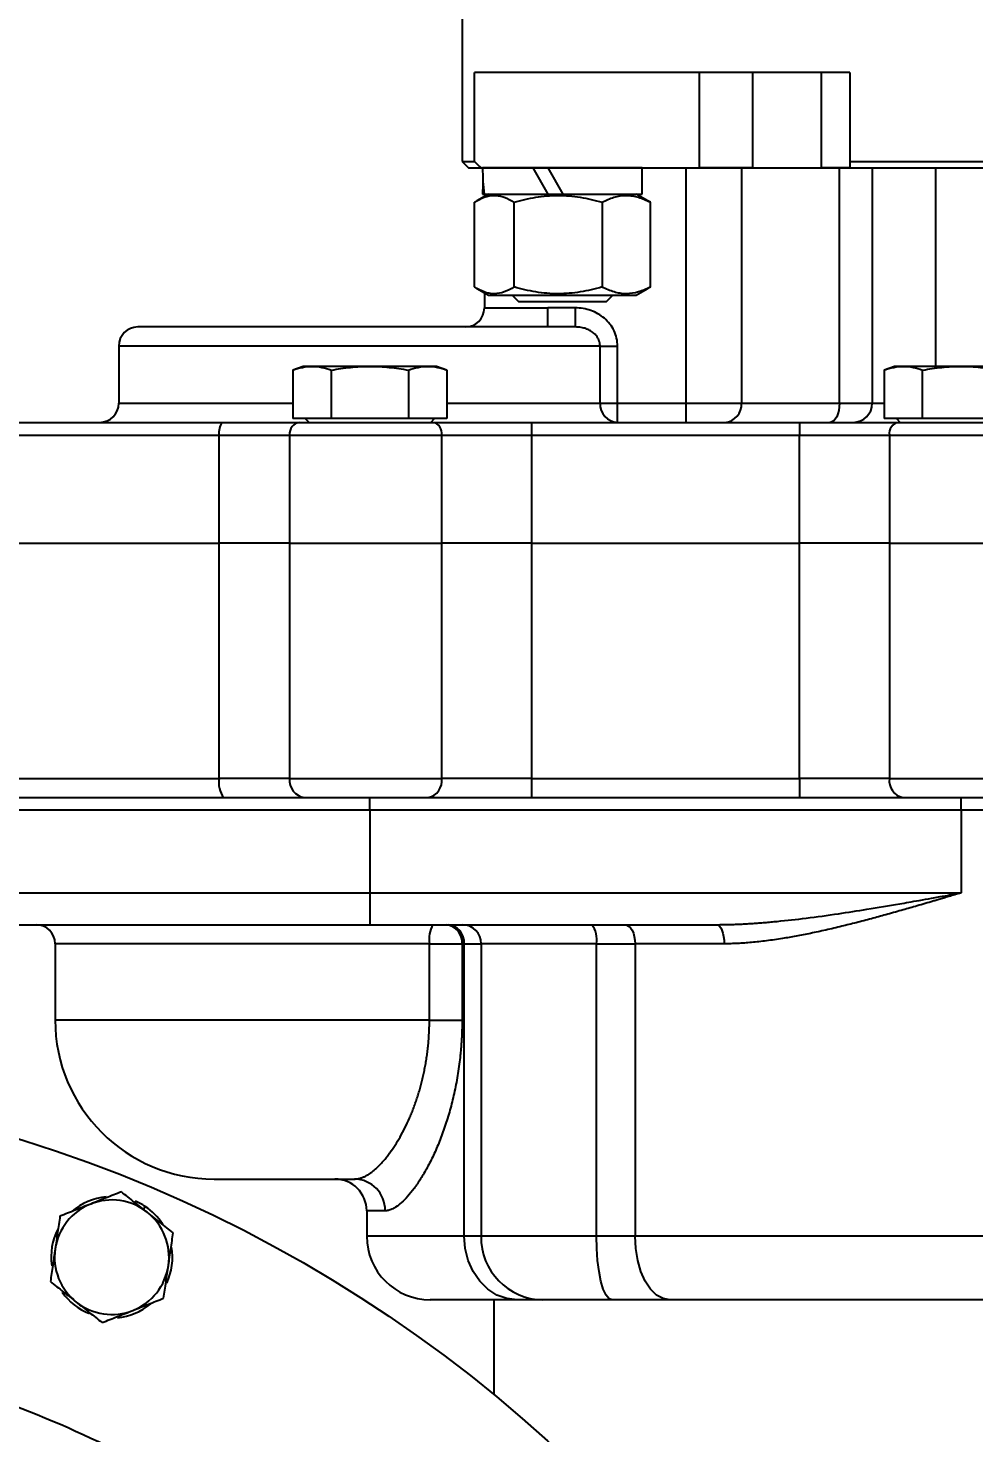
# Model space of a CAD drawing. Header units: millimetres. Extents: x 1953 to 4389, y 564 to 2287.
# Drawn here: x 3381.6 to 3530.4, y 1634.9 to 1855.8 of the extents above; entities that cross this region are included whole.
import ezdxf

# ---------------------------------------------------------------- set-up
doc = ezdxf.new("R2010")
doc.units = ezdxf.units.MM
doc.layers.add('AM_5', color=3, linetype='Continuous', lineweight=25)
doc.styles.add('SLDTEXTSTYLE1', font='txt.shx', dxfattribs={"width": 0.7, "bigfont": 'gbcbig.shx'})
doc.dimstyles.new('SLDDIMSTYLE12$3', dxfattribs={"dimtxt": 12, "dimasz": 10, "dimexe": 0, "dimexo": 0.0625, "dimgap": 0.875, "dimtad": 1, "dimdec": 1, "dimlfac": 1.8, "dimrnd": 1e-09, "dimzin": 12, "dimdsep": 46, "dimtxsty": 'SLDTEXTSTYLE1', "dimcen": 0.09, "dimdle": 8.16, "dimclrd": 3, "dimclre": 3, "dimadec": 0, "dimazin": 3, "dimtfac": 1, "dimtdec": 1, "dimtofl": 0, "dimtmove": 0, "dimatfit": 3, "dimfxl": 0, "dimfrac": 2, "dimtolj": 1, "dimlwd": 5, "dimlwe": 5, "dimarcsym": 0})

# ---------------------------------------------------------------- blocks, each defined once
blk = doc.blocks.new('*D56')
at = {"layer": 'AM_5', "color": 3, "linetype": 'Continuous', "lineweight": 5, "transparency": 16777216}
blk.add_line((3161.96, 1724.06), (3196.2, 1667.54), dxfattribs=at)
at = {"layer": 'AM_5', "color": 3, "lineweight": 5, "transparency": 16777216}
for p, q in [((3315.31, 1470.84), (3315.49, 1470.84)), ((3315.4, 1470.75), (3315.4, 1470.93))]:
    blk.add_line(p, q, dxfattribs=at)
at = {"layer": 'AM_5', "color": 3, "transparency": 16777216}
blk.add_solid([(3197.63, 1668.41), (3194.78, 1666.68), (3201.39, 1658.99)], dxfattribs=at)
at = {"layer": 'Defpoints', "color": 0, "transparency": 16777216}
for p in [(3201.39, 1658.99), (3429.42, 1282.69)]:
    blk.add_point(p, dxfattribs=at)
at = {"layer": 'AM_5', "color": 0, "transparency": 16777216, "insert": (3175.91, 1714.3), "char_height": 12, "attachment_point": 5, "rotation": 301.215, "style": 'SLDTEXTSTYLE1'}
blk.add_mtext('\\A1;∅440', dxfattribs=at)
blk = doc.blocks.new('*D57')
at = {"layer": 'AM_5', "color": 3, "linetype": 'Continuous', "lineweight": 5, "transparency": 16777216}
blk.add_line((3073.07, 1642.03), (3185.54, 1562.58), dxfattribs=at)
at = {"layer": 'AM_5', "color": 3, "lineweight": 5, "transparency": 16777216}
for p, q in [((3315.31, 1470.84), (3315.49, 1470.84)), ((3315.4, 1470.75), (3315.4, 1470.93))]:
    blk.add_line(p, q, dxfattribs=at)
at = {"layer": 'AM_5', "color": 3, "transparency": 16777216}
blk.add_solid([(3186.5, 1563.94), (3184.58, 1561.22), (3193.7, 1556.81)], dxfattribs=at)
at = {"layer": 'Defpoints', "color": 0, "transparency": 16777216}
for p in [(3193.7, 1556.81), (3437.1, 1384.87)]:
    blk.add_point(p, dxfattribs=at)
at = {"layer": 'AM_5', "color": 0, "transparency": 16777216, "insert": (3090.33, 1638.26), "char_height": 12, "attachment_point": 5, "rotation": 324.761, "style": 'SLDTEXTSTYLE1'}
blk.add_mtext('\\A1;∅298', dxfattribs=at)

msp = doc.modelspace()

# ---------------------------------------------------------------- linework, layer by layer
at = {"color": 7, "linetype": 'Continuous', "lineweight": 25}
for p, q in [((3449.901, 1862.842), (3449.901, 1834.842)), ((3451.876, 1834.842), (3451.876, 1848.842)), ((3510.901, 1848.842), (3451.876, 1848.842)), ((3487.243, 1833.842), (3487.243, 1848.842)), ((3495.557, 1848.842), (3495.557, 1833.842)), ((3506.456, 1833.842), (3506.456, 1848.842)), ((3510.901, 1848.842), (3510.901, 1834.842)), ((3449.901, 1834.842), (3450.901, 1833.842)), ((3449.901, 1834.842), (3451.876, 1834.842)), ((3450.901, 1833.842), (3452.903, 1833.842)), ((3452.903, 1833.842), (3487.243, 1833.842)), ((3478.232, 1833.842), (3453.132, 1833.842)), ((3461.003, 1833.842), (3463.37, 1829.742)), ((3465.795, 1829.742), (3463.427, 1833.842)), ((3478.232, 1829.742), (3478.232, 1833.842)), ((3485.108, 1833.842), (3485.108, 1796.842)), ((3495.557, 1833.842), (3487.243, 1833.842)), ((3493.854, 1833.842), (3493.854, 1796.842)), ((3495.557, 1833.842), (3506.456, 1833.842)), ((3510.901, 1833.842), (3506.456, 1833.842)), ((3509.249, 1796.842), (3509.249, 1833.842)), ((3510.901, 1834.842), (3545.901, 1834.842)), ((3510.901, 1833.842), (3545.901, 1833.842)), ((3514.401, 1833.842), (3514.401, 1796.842)), ((3524.401, 1802.642), (3524.401, 1833.842)), ((3454.057, 1829.742), (3452.225, 1828.684)), ((3453.132, 1829.742), (3453.357, 1829.742)), ((3453.357, 1829.742), (3478.232, 1829.742)), ((3479.139, 1828.684), (3477.307, 1829.742)), ((3451.848, 1815.13), (3451.848, 1828.453)), ((3458.083, 1815.13), (3458.083, 1828.453)), ((3471.917, 1828.453), (3471.917, 1815.13)), ((3479.516, 1828.453), (3479.12, 1828.651)), ((3479.516, 1815.13), (3479.516, 1828.453)), ((3452.228, 1814.897), (3454.057, 1813.842)), ((3453.401, 1814.22), (3453.401, 1811.842)), ((3454.057, 1813.842), (3465.682, 1813.842)), ((3457.764, 1813.842), (3458.764, 1812.842)), ((3465.682, 1813.842), (3477.307, 1813.842)), ((3472.599, 1812.842), (3473.599, 1813.842)), ((3477.307, 1813.842), (3479.135, 1814.897)), ((3479.119, 1814.925), (3479.516, 1815.13)), ((3453.401, 1811.842), (3463.401, 1811.842)), ((3458.764, 1812.842), (3465.682, 1812.842)), ((3463.401, 1808.842), (3463.401, 1811.842)), ((3467.7, 1811.842), (3463.401, 1811.842)), ((3465.682, 1812.842), (3472.599, 1812.842)), ((3467.7, 1811.842), (3467.7, 1808.842)), ((3395.901, 1805.842), (3395.901, 1796.842)), ((3471.603, 1805.842), (3395.901, 1805.842)), ((3471.603, 1796.842), (3471.603, 1805.842)), ((3471.603, 1805.842), (3474.353, 1805.842)), ((3474.353, 1796.842), (3474.353, 1805.842)), ((3424.901, 1802.642), (3423.276, 1802.051)), ((3423.276, 1802.051), (3423.276, 1794.442)), ((3426.308, 1802.642), (3424.901, 1802.642)), ((3435.401, 1802.642), (3426.308, 1802.642)), ((3429.339, 1794.442), (3429.339, 1802.051)), ((3444.494, 1802.642), (3435.401, 1802.642)), ((3441.463, 1802.051), (3441.463, 1794.442)), ((3445.901, 1802.642), (3444.494, 1802.642)), ((3447.525, 1802.051), (3445.901, 1802.642)), ((3447.525, 1802.051), (3447.525, 1794.442)), ((3517.901, 1802.642), (3516.276, 1802.051)), ((3516.276, 1802.051), (3516.276, 1794.442)), ((3519.308, 1802.642), (3517.901, 1802.642)), ((3528.401, 1802.642), (3519.308, 1802.642)), ((3522.339, 1794.442), (3522.339, 1802.051)), ((3537.494, 1802.642), (3528.401, 1802.642)), ((3395.901, 1796.842), (3423.276, 1796.842)), ((3447.525, 1796.842), (3471.603, 1796.842)), ((3471.603, 1796.842), (3474.353, 1796.842)), ((3474.353, 1793.842), (3474.353, 1796.842)), ((3474.353, 1796.842), (3485.108, 1796.842)), ((3485.108, 1796.842), (3485.108, 1793.842)), ((3485.108, 1796.842), (3493.854, 1796.842)), ((3493.854, 1796.842), (3509.249, 1796.842)), ((3509.249, 1796.842), (3514.401, 1796.842)), ((3514.401, 1796.842), (3516.276, 1796.842)), ((3429.339, 1794.442), (3423.276, 1794.442)), ((3425.226, 1794.442), (3425.826, 1793.842)), ((3441.463, 1794.442), (3429.339, 1794.442)), ((3447.525, 1794.442), (3441.463, 1794.442)), ((3444.976, 1793.842), (3445.576, 1794.442)), ((3522.339, 1794.442), (3516.276, 1794.442)), ((3518.226, 1794.442), (3518.826, 1793.842)), ((3534.463, 1794.442), (3522.339, 1794.442)), ((3337.735, 1791.842), (3411.7, 1791.842)), ((3411.7, 1791.842), (3422.771, 1791.842)), ((3411.7, 1774.842), (3411.7, 1791.842)), ((3422.771, 1791.842), (3446.695, 1791.842)), ((3422.771, 1791.842), (3422.771, 1774.842)), ((3446.695, 1774.842), (3446.695, 1791.842)), ((3446.695, 1791.842), (3460.812, 1791.842)), ((3460.812, 1793.842), (3460.812, 1791.842)), ((3460.812, 1793.842), (3502.989, 1793.842)), ((3460.812, 1791.842), (3460.812, 1774.842)), ((3460.812, 1791.842), (3502.989, 1791.842)), ((3502.989, 1793.842), (3502.989, 1791.842)), ((3502.989, 1791.842), (3517.107, 1791.842)), ((3502.989, 1774.842), (3502.989, 1791.842)), ((3517.107, 1791.842), (3541.031, 1791.842)), ((3517.107, 1791.842), (3517.107, 1774.842)), ((3337.735, 1774.842), (3411.7, 1774.842)), ((3422.771, 1774.842), (3411.7, 1774.842)), ((3411.7, 1737.842), (3411.7, 1774.842)), ((3422.771, 1774.842), (3446.695, 1774.842)), ((3422.771, 1774.842), (3422.771, 1737.842)), ((3460.812, 1774.842), (3446.695, 1774.842)), ((3446.695, 1737.842), (3446.695, 1774.842)), ((3460.812, 1774.842), (3502.989, 1774.842)), ((3460.812, 1774.842), (3460.812, 1737.842)), ((3517.107, 1774.842), (3502.989, 1774.842)), ((3502.989, 1737.842), (3502.989, 1774.842)), ((3517.107, 1774.842), (3541.031, 1774.842)), ((3517.107, 1774.842), (3517.107, 1737.842)), ((3337.735, 1737.842), (3411.7, 1737.842)), ((3422.771, 1737.842), (3411.7, 1737.842)), ((3422.771, 1737.842), (3446.695, 1737.842)), ((3460.812, 1737.842), (3446.695, 1737.842)), ((3460.812, 1737.842), (3460.812, 1734.842)), ((3460.812, 1737.842), (3502.989, 1737.842)), ((3502.989, 1737.842), (3502.989, 1734.842)), ((3517.107, 1737.842), (3502.989, 1737.842)), ((3517.107, 1737.842), (3541.031, 1737.842)), ((3435.401, 1732.842), (3435.401, 1734.842)), ((3460.812, 1734.842), (3502.989, 1734.842)), ((3528.401, 1732.842), (3528.401, 1734.842)), ((3435.401, 1732.842), (3341.901, 1732.842)), ((3528.401, 1732.842), (3435.401, 1732.842)), ((3435.401, 1732.842), (3435.401, 1719.842)), ((3579.686, 1732.842), (3528.401, 1732.842)), ((3528.401, 1732.842), (3528.401, 1719.842)), ((3341.901, 1719.842), (3435.401, 1719.842)), ((3435.401, 1719.842), (3528.401, 1719.842)), ((3435.401, 1719.842), (3435.401, 1714.842)), ((3435.401, 1714.842), (3489.93, 1714.842)), ((3385.901, 1711.842), (3385.901, 1699.842)), ((3444.762, 1711.842), (3385.901, 1711.842)), ((3444.762, 1711.842), (3449.905, 1711.842)), ((3444.762, 1699.842), (3444.762, 1711.842)), ((3450.221, 1711.842), (3449.905, 1711.842)), ((3449.905, 1711.842), (3449.905, 1699.842)), ((3450.221, 1711.842), (3452.893, 1711.842)), ((3450.221, 1665.842), (3450.221, 1711.842)), ((3471.03, 1711.842), (3452.893, 1711.842)), ((3452.893, 1711.842), (3452.893, 1665.842)), ((3471.03, 1711.842), (3477.115, 1711.842)), ((3471.03, 1665.842), (3471.03, 1711.842)), ((3477.115, 1711.842), (3477.115, 1665.842)), ((3491.126, 1711.842), (3477.115, 1711.842)), ((3444.762, 1699.842), (3385.901, 1699.842)), ((3444.762, 1699.842), (3449.905, 1699.842)), ((3399.844, 1670.038), (3400.048, 1670.531)), ((3434.901, 1669.842), (3434.901, 1665.842)), ((3437.81, 1669.842), (3434.901, 1669.842)), ((3450.221, 1665.842), (3434.901, 1665.842)), ((3452.893, 1665.842), (3450.221, 1665.842)), ((3471.03, 1665.842), (3452.893, 1665.842)), ((3477.115, 1665.842), (3471.03, 1665.842)), ((3579.686, 1665.842), (3477.115, 1665.842)), ((3454.901, 1655.842), (3454.901, 1640.959))]:
    msp.add_line(p, q, dxfattribs=at)
at = {"linetype": 'ByBlock'}
msp.add_line((3478.232, 1833.842), (3578.57, 1833.842), dxfattribs=at)
at = {"color": 7, "linetype": 'Continuous', "lineweight": 25, "flags": 128}
for points in [[(3509.249, 1796.842), (3509.221, 1796.256), (3509.139, 1795.694), (3509.004, 1795.175), (3508.823, 1794.72), (3508.603, 1794.347), (3508.351, 1794.07), (3508.079, 1793.899), (3507.795, 1793.842)], [(3475.47, 1714.842), (3475.791, 1714.784), (3476.1, 1714.613), (3476.384, 1714.336), (3476.633, 1713.963), (3476.838, 1713.508), (3476.99, 1712.99), (3477.084, 1712.427), (3477.115, 1711.842)], [(3489.93, 1714.842), (3490.163, 1714.784), (3490.388, 1714.613), (3490.595, 1714.336), (3490.776, 1713.963), (3490.925, 1713.508), (3491.035, 1712.99), (3491.103, 1712.427), (3491.126, 1711.842)], [(3458.583, 1655.842), (3456.951, 1656.034), (3455.383, 1656.603), (3453.937, 1657.527), (3452.67, 1658.771), (3451.63, 1660.286), (3450.858, 1662.015), (3450.382, 1663.891), (3450.221, 1665.842)], [(3473.472, 1655.842), (3472.996, 1656.034), (3472.538, 1656.603), (3472.115, 1657.527), (3471.745, 1658.771), (3471.441, 1660.286), (3471.216, 1662.015), (3471.077, 1663.891), (3471.03, 1665.842)], [(3482.6, 1655.842), (3481.53, 1656.034), (3480.501, 1656.603), (3479.553, 1657.527), (3478.722, 1658.771), (3478.04, 1660.286), (3477.533, 1662.015), (3477.221, 1663.891), (3477.115, 1665.842)]]:
    msp.add_lwpolyline(points, dxfattribs=at)
at = {"color": 7, "linetype": 'Continuous', "lineweight": 25}
msp.add_circle((3315.401, 1470.842), 220, dxfattribs=at)
for centre, radius, start, end in [((3450.401, 1811.842), 3, 270, 0), ((3398.901, 1805.842), 3, 90, 180), ((3392.901, 1796.842), 3, 270, 0), ((3474.484, 1796.722), 2.883, 177.61445, 267.39701), ((3491.029, 1796.665), 2.831, 274.08351, 3.57072), ((3511.401, 1796.842), 3, 270, 0), ((3414.174, 1792.314), 2.519, 142.65527, 190.80588), ((3424.588, 1792.03), 1.827, 97.5076, 185.91981), ((3444.928, 1792.093), 1.785, 351.92019, 78.51467), ((3518.874, 1792.093), 1.785, 101.48533, 188.07981), ((3415.411, 1737.133), 3.778, 169.19412, 217.34473), ((3425.497, 1737.559), 2.741, 174.08019, 262.4924), ((3444.044, 1737.465), 2.677, 281.48533, 8.07981), ((3519.758, 1737.465), 2.677, 171.92019, 258.51467), ((3382.901, 1711.842), 3, 0, 90), ((3449.153, 1712.565), 4.451, 149.23116, 189.35145), ((3447.123, 1712.063), 2.791, 355.45042, 84.5784), ((3447.443, 1712.067), 2.787, 355.35679, 84.44427), ((3449.937, 1711.886), 2.956, 359.13273, 89.10565), ((3467.409, 1712.547), 3.688, 348.97664, 38.47279), ((3410.901, 1699.842), 25, 180, 270), ((3429.901, 1669.842), 5, 0, 90), ((3432.886, 1669.918), 4.924, 359.10901, 89.0804), ((3394.808, 1662.547), 9, 111.65979, 171.65979), ((3394.808, 1662.547), 9.55, 95.16492, 131.16529), ((3394.808, 1662.547), 9, 51.65979, 111.65979), ((3394.808, 1662.547), 9.55, 56.72088, 67.52267), ((3394.808, 1662.547), 9.55, 32.9811, 56.72088), ((3394.808, 1662.547), 9, 351.65979, 51.65979), ((3394.808, 1662.547), 9.55, 152.43683, 188.01721), ((3444.901, 1665.842), 10, 180, 270), ((3462.744, 1665.693), 9.852, 179.13273, 269.10565), ((3394.808, 1662.547), 9, 171.65979, 231.65979), ((3394.808, 1662.547), 9.55, 334.65425, 9.64171), ((3394.808, 1662.547), 9, 291.65979, 351.65979), ((3394.808, 1662.547), 9.55, 215.12483, 248.3491), ((3394.808, 1662.547), 9, 231.65979, 291.65979), ((3394.808, 1662.547), 9.55, 275.3213, 309.81506), ((3315.401, 1470.842), 180.094, 60.8189, 74.1944)]:
    msp.add_arc(centre, radius, start, end, dxfattribs=at)
for centre, start_param, end_param in [((3465.682, 1833.842), 4.712389, 4.9021421), ((3465.682, 1829.742), 4.6179404, 4.712389)]:
    msp.add_ellipse(centre, major_axis=(0, -21.737), ratio=0.5773503, start_param=start_param, end_param=end_param, dxfattribs=at)
for points in [[(3451.876, 1834.842), (3452.218, 1834.508), (3452.56, 1834.175), (3452.903, 1833.842)], [(3510.901, 1834.842), (3510.901, 1834.508), (3510.901, 1834.175), (3510.901, 1833.842)], [(3467.7, 1808.842), (3461.39, 1808.842), (3448.95, 1808.842), (3435.401, 1808.842)], [(3412.408, 1734.842), (3417.46, 1734.842), (3421.948, 1734.842), (3425.139, 1734.842)], [(3425.139, 1734.842), (3427.602, 1734.842), (3431.389, 1734.842), (3435.401, 1734.842)], [(3435.401, 1734.842), (3438.841, 1734.842), (3442.141, 1734.842), (3444.577, 1734.842)], [(3444.577, 1734.842), (3448.888, 1734.842), (3454.726, 1734.842), (3460.812, 1734.842)], [(3502.989, 1734.842), (3509.075, 1734.842), (3514.914, 1734.842), (3519.224, 1734.842)], [(3519.224, 1734.842), (3521.661, 1734.842), (3524.961, 1734.842), (3528.401, 1734.842)], [(3528.401, 1734.842), (3532.412, 1734.842), (3536.2, 1734.842), (3538.663, 1734.842)]]:
    msp.add_open_spline(points, degree=3, dxfattribs=at)
for points, knots in [([(3451.848, 1828.453), (3452.357, 1828.78), (3452.87, 1829.049), (3453.906, 1829.422), (3454.429, 1829.524), (3455.224, 1829.526), (3455.491, 1829.501), (3456.017, 1829.403), (3456.279, 1829.33), (3457.059, 1829.05), (3457.573, 1828.78), (3458.083, 1828.453)], [0, 0, 0, 0, 0.25, 0.25, 0.5, 0.5, 0.625, 0.625, 0.75, 0.75, 1, 1, 1, 1]), ([(3458.083, 1828.453), (3459.212, 1828.78), (3460.35, 1829.049), (3462.649, 1829.422), (3463.81, 1829.524), (3465.574, 1829.526), (3466.165, 1829.501), (3467.334, 1829.403), (3467.914, 1829.33), (3469.645, 1829.05), (3470.786, 1828.78), (3471.917, 1828.453)], [0, 0, 0, 0, 0.25, 0.25, 0.5, 0.5, 0.625, 0.625, 0.75, 0.75, 1, 1, 1, 1]), ([(3471.917, 1828.453), (3472.537, 1828.78), (3473.162, 1829.049), (3474.425, 1829.422), (3475.063, 1829.524), (3476.032, 1829.526), (3476.357, 1829.501), (3476.999, 1829.403), (3477.317, 1829.33), (3478.268, 1829.05), (3478.895, 1828.78), (3479.516, 1828.453)], [0, 0, 0, 0, 0.25, 0.25, 0.5, 0.5, 0.625, 0.625, 0.75, 0.75, 1, 1, 1, 1]), ([(3458.083, 1815.13), (3457.574, 1814.803), (3457.061, 1814.534), (3456.025, 1814.161), (3455.501, 1814.059), (3454.706, 1814.058), (3454.44, 1814.083), (3453.913, 1814.181), (3453.652, 1814.253), (3452.871, 1814.533), (3452.358, 1814.803), (3451.848, 1815.13)], [0, 0, 0, 0, 0.25, 0.25, 0.5, 0.5, 0.625, 0.625, 0.75, 0.75, 1, 1, 1, 1]), ([(3471.917, 1815.13), (3470.787, 1814.803), (3469.649, 1814.534), (3467.35, 1814.161), (3466.189, 1814.059), (3464.425, 1814.058), (3463.834, 1814.083), (3462.665, 1814.181), (3462.085, 1814.253), (3460.354, 1814.533), (3459.213, 1814.803), (3458.083, 1815.13)], [0, 0, 0, 0, 0.25, 0.25, 0.5, 0.5, 0.625, 0.625, 0.75, 0.75, 1, 1, 1, 1]), ([(3479.516, 1815.13), (3478.895, 1814.803), (3478.271, 1814.534), (3477.008, 1814.161), (3476.37, 1814.059), (3475.4, 1814.058), (3475.076, 1814.083), (3474.434, 1814.181), (3474.115, 1814.253), (3473.164, 1814.533), (3472.538, 1814.803), (3471.917, 1815.13)], [0, 0, 0, 0, 0.25, 0.25, 0.5, 0.5, 0.625, 0.625, 0.75, 0.75, 1, 1, 1, 1]), ([(3474.353, 1805.842), (3474.353, 1806.261), (3474.305, 1806.671), (3474.121, 1807.477), (3473.981, 1807.876), (3473.624, 1808.622), (3473.406, 1808.974), (3472.894, 1809.634), (3472.607, 1809.934), (3471.979, 1810.472), (3471.634, 1810.714), (3470.914, 1811.124), (3470.537, 1811.294), (3469.754, 1811.569), (3469.347, 1811.672), (3468.531, 1811.808), (3468.118, 1811.842), (3467.7, 1811.842)], [0, 0, 0, 0, 0.125, 0.125, 0.25, 0.25, 0.375, 0.375, 0.5, 0.5, 0.625, 0.625, 0.75, 0.75, 0.875, 0.875, 1, 1, 1, 1]), ([(3435.401, 1808.842), (3425.721, 1808.842), (3416.436, 1808.842), (3402.747, 1808.842), (3398.901, 1808.842), (3398.901, 1808.842)], [0, 0, 0, 0, 0.5, 0.5, 1, 1, 1, 1]), ([(3471.603, 1805.842), (3471.602, 1805.893), (3471.6, 1805.994), (3471.585, 1806.146), (3471.562, 1806.298), (3471.528, 1806.448), (3471.485, 1806.597), (3471.432, 1806.744), (3471.37, 1806.888), (3471.299, 1807.03), (3471.135, 1807.315), (3470.812, 1807.72), (3470.283, 1808.146), (3469.676, 1808.471), (3469.117, 1808.663), (3468.607, 1808.772), (3468.165, 1808.831), (3467.858, 1808.838), (3467.7, 1808.842)], [0, 0, 0, 0, 0.02714152, 0.05433911, 0.0816385, 0.10908471, 0.1367217, 0.16459214, 0.1927371, 0.2211959, 0.25000588, 0.37026067, 0.4995483, 0.61942894, 0.74961445, 0.82734005, 0.91081788, 1, 1, 1, 1]), ([(3423.276, 1802.051), (3423.778, 1802.233), (3424.28, 1802.382), (3425.29, 1802.587), (3425.798, 1802.642), (3426.308, 1802.642)], [0, 0, 0, 0, 0.5, 0.5, 1, 1, 1, 1]), ([(3426.308, 1802.642), (3426.818, 1802.642), (3427.325, 1802.587), (3428.335, 1802.382), (3428.838, 1802.233), (3429.339, 1802.051)], [0, 0, 0, 0, 0.5, 0.5, 1, 1, 1, 1]), ([(3429.339, 1802.051), (3430.341, 1802.233), (3431.346, 1802.382), (3433.366, 1802.587), (3434.381, 1802.642), (3435.401, 1802.642)], [0, 0, 0, 0, 0.5, 0.5, 1, 1, 1, 1]), ([(3435.401, 1802.642), (3436.421, 1802.642), (3437.435, 1802.587), (3439.455, 1802.382), (3440.461, 1802.233), (3441.463, 1802.051)], [0, 0, 0, 0, 0.5, 0.5, 1, 1, 1, 1]), ([(3441.463, 1802.051), (3441.964, 1802.233), (3442.467, 1802.382), (3443.477, 1802.587), (3443.984, 1802.642), (3444.494, 1802.642)], [0, 0, 0, 0, 0.5, 0.5, 1, 1, 1, 1]), ([(3444.494, 1802.642), (3445.004, 1802.642), (3445.511, 1802.587), (3446.521, 1802.382), (3447.024, 1802.233), (3447.525, 1802.051)], [0, 0, 0, 0, 0.5, 0.5, 1, 1, 1, 1]), ([(3516.276, 1802.051), (3516.778, 1802.233), (3517.28, 1802.382), (3518.29, 1802.587), (3518.798, 1802.642), (3519.308, 1802.642)], [0, 0, 0, 0, 0.5, 0.5, 1, 1, 1, 1]), ([(3519.308, 1802.642), (3519.818, 1802.642), (3520.325, 1802.587), (3521.335, 1802.382), (3521.838, 1802.233), (3522.339, 1802.051)], [0, 0, 0, 0, 0.5, 0.5, 1, 1, 1, 1]), ([(3522.339, 1802.051), (3523.341, 1802.233), (3524.346, 1802.382), (3526.366, 1802.587), (3527.381, 1802.642), (3528.401, 1802.642)], [0, 0, 0, 0, 0.5, 0.5, 1, 1, 1, 1]), ([(3528.401, 1802.642), (3529.421, 1802.642), (3530.435, 1802.587), (3532.455, 1802.382), (3533.461, 1802.233), (3534.463, 1802.051)], [0, 0, 0, 0, 0.5, 0.5, 1, 1, 1, 1]), ([(3339.679, 1793.842), (3339.759, 1793.842), (3339.919, 1793.842), (3340.171, 1793.842), (3340.432, 1793.842), (3340.702, 1793.842), (3340.983, 1793.842), (3341.274, 1793.842), (3341.574, 1793.842), (3341.884, 1793.842), (3342.203, 1793.842), (3342.533, 1793.842), (3342.872, 1793.842), (3343.221, 1793.842), (3344.258, 1793.842), (3346.149, 1793.842), (3349.222, 1793.842), (3352.721, 1793.842), (3356.656, 1793.842), (3360.985, 1793.842), (3365.694, 1793.842), (3370.744, 1793.842), (3376.095, 1793.842), (3381.716, 1793.842), (3387.54, 1793.842), (3393.551, 1793.842), (3398.234, 1793.842), (3401.486, 1793.842), (3403.241, 1793.842), (3405.006, 1793.842), (3406.781, 1793.842), (3408.567, 1793.842), (3410.364, 1793.842), (3411.569, 1793.842), (3412.172, 1793.842)], [0, 0, 0, 0, 0.0093105, 0.0186159, 0.0279169, 0.0372146, 0.0465099, 0.0558039, 0.0650974, 0.0743915, 0.0836871, 0.0929851, 0.1022866, 0.1115925, 0.1209037, 0.1830711, 0.2452435, 0.3086194, 0.3720001, 0.435998, 0.5000006, 0.5639986, 0.6280012, 0.691377, 0.7547578, 0.8169252, 0.8790975, 0.8963842, 0.9136555, 0.9309179, 0.9481773, 0.96544, 0.9827122, 1, 1, 1, 1]), ([(3412.172, 1793.842), (3412.32, 1793.842), (3412.617, 1793.842), (3413.059, 1793.842), (3413.498, 1793.842), (3413.935, 1793.842), (3414.368, 1793.842), (3414.798, 1793.842), (3415.225, 1793.842), (3416.08, 1793.842), (3417.338, 1793.842), (3418.942, 1793.842), (3420.462, 1793.842), (3421.645, 1793.842), (3422.534, 1793.842), (3423.169, 1793.842), (3423.778, 1793.842), (3424.159, 1793.842), (3424.35, 1793.842)], [0, 0, 0, 0, 0.0310762, 0.0621131, 0.0931241, 0.1241227, 0.1551224, 0.1861367, 0.2171792, 0.2482633, 0.3741169, 0.5000067, 0.6258603, 0.75175, 0.8138598, 0.875866, 0.9378767, 1, 1, 1, 1]), ([(3424.35, 1793.842), (3424.422, 1793.842), (3424.567, 1793.842), (3424.792, 1793.842), (3425.022, 1793.842), (3425.26, 1793.842), (3425.503, 1793.842), (3425.753, 1793.842), (3426.009, 1793.842), (3426.271, 1793.842), (3426.861, 1793.842), (3427.828, 1793.842), (3429.236, 1793.842), (3430.726, 1793.842), (3431.963, 1793.842), (3432.9, 1793.842), (3433.521, 1793.842), (3434.145, 1793.842), (3434.772, 1793.842), (3435.191, 1793.842), (3435.401, 1793.842)], [0, 0, 0, 0, 0.0274974, 0.0549359, 0.0823327, 0.1097047, 0.1370692, 0.1644432, 0.1918439, 0.2192885, 0.2467938, 0.37338, 0.500007, 0.6265932, 0.7532202, 0.8026696, 0.8519724, 0.9012284, 0.9505377, 1, 1, 1, 1]), ([(3435.401, 1793.842), (3435.53, 1793.842), (3435.789, 1793.842), (3436.177, 1793.842), (3436.564, 1793.842), (3436.95, 1793.842), (3437.334, 1793.842), (3437.718, 1793.842), (3438.427, 1793.842), (3439.45, 1793.842), (3440.756, 1793.842), (3442.01, 1793.842), (3442.997, 1793.842), (3443.744, 1793.842), (3444.279, 1793.842), (3444.795, 1793.842), (3445.12, 1793.842), (3445.283, 1793.842)], [0, 0, 0, 0, 0.0354378, 0.0708094, 0.1061421, 0.1414632, 0.1767998, 0.2121793, 0.2476287, 0.3737943, 0.500008, 0.6261736, 0.7523873, 0.8143546, 0.8761817, 0.9380148, 1, 1, 1, 1]), ([(3445.283, 1793.842), (3445.396, 1793.842), (3445.622, 1793.842), (3445.969, 1793.842), (3446.322, 1793.842), (3446.682, 1793.842), (3447.048, 1793.842), (3447.421, 1793.842), (3447.8, 1793.842), (3448.186, 1793.842), (3449.045, 1793.842), (3450.427, 1793.842), (3452.397, 1793.842), (3454.449, 1793.842), (3456.136, 1793.842), (3457.411, 1793.842), (3458.257, 1793.842), (3459.106, 1793.842), (3459.958, 1793.842), (3460.527, 1793.842), (3460.812, 1793.842)], [0, 0, 0, 0, 0.02757114, 0.05509819, 0.08259394, 0.11007119, 0.13754276, 0.16502151, 0.19252027, 0.22005184, 0.24762897, 0.37380182, 0.50000528, 0.62617812, 0.75238158, 0.80197522, 0.85145907, 0.90090791, 0.95039664, 1, 1, 1, 1]), ([(3502.989, 1793.842), (3503.148, 1793.842), (3503.464, 1793.842), (3503.939, 1793.842), (3504.412, 1793.842), (3504.884, 1793.842), (3505.356, 1793.842), (3505.826, 1793.842), (3506.296, 1793.842), (3506.764, 1793.842), (3507.788, 1793.842), (3509.352, 1793.842), (3511.404, 1793.842), (3513.374, 1793.842), (3514.865, 1793.842), (3515.927, 1793.842), (3516.607, 1793.842), (3517.267, 1793.842), (3517.907, 1793.842), (3518.314, 1793.842), (3518.519, 1793.842)], [0, 0, 0, 0, 0.0275711, 0.0550982, 0.0825939, 0.1100712, 0.1375428, 0.1650215, 0.1925203, 0.2200518, 0.247629, 0.3738018, 0.5000053, 0.6261781, 0.7523816, 0.8019752, 0.8514591, 0.9009079, 0.9503966, 1, 1, 1, 1]), ([(3518.519, 1793.842), (3518.611, 1793.842), (3518.796, 1793.842), (3519.082, 1793.842), (3519.375, 1793.842), (3519.675, 1793.842), (3519.982, 1793.842), (3520.295, 1793.842), (3520.888, 1793.842), (3521.792, 1793.842), (3523.046, 1793.842), (3524.351, 1793.842), (3525.469, 1793.842), (3526.37, 1793.842), (3527.044, 1793.842), (3527.721, 1793.842), (3528.174, 1793.842), (3528.401, 1793.842)], [0, 0, 0, 0, 0.0354378, 0.0708094, 0.1061421, 0.1414632, 0.1767998, 0.2121793, 0.2476287, 0.3737943, 0.500008, 0.6261736, 0.7523873, 0.8143546, 0.8761817, 0.9380148, 1, 1, 1, 1]), ([(3528.401, 1793.842), (3528.518, 1793.842), (3528.751, 1793.842), (3529.1, 1793.842), (3529.448, 1793.842), (3529.796, 1793.842), (3530.142, 1793.842), (3530.487, 1793.842), (3530.832, 1793.842), (3531.175, 1793.842), (3531.928, 1793.842), (3533.076, 1793.842), (3534.565, 1793.842), (3535.974, 1793.842), (3537.016, 1793.842), (3537.743, 1793.842), (3538.202, 1793.842), (3538.64, 1793.842), (3539.059, 1793.842), (3539.321, 1793.842), (3539.452, 1793.842)], [0, 0, 0, 0, 0.0274974, 0.0549359, 0.0823327, 0.1097047, 0.1370692, 0.1644432, 0.1918439, 0.2192885, 0.2467938, 0.37338, 0.500007, 0.6265932, 0.7532202, 0.8026696, 0.8519724, 0.9012284, 0.9505377, 1, 1, 1, 1]), ([(3340.651, 1734.842), (3344.872, 1734.842), (3353.801, 1734.842), (3379.115, 1734.842), (3395.013, 1734.842), (3412.408, 1734.842)], [0, 0, 0, 0, 0.5, 0.5, 1, 1, 1, 1]), ([(3489.93, 1714.842), (3490.182, 1714.843), (3490.692, 1714.844), (3491.47, 1714.857), (3492.27, 1714.878), (3493.092, 1714.908), (3493.937, 1714.946), (3494.805, 1714.993), (3495.694, 1715.049), (3496.607, 1715.114), (3497.541, 1715.189), (3498.498, 1715.272), (3500.65, 1715.475), (3504.181, 1715.875), (3508.887, 1716.525), (3513.8, 1717.289), (3517.485, 1717.91), (3520.228, 1718.385), (3521.899, 1718.678), (3523.833, 1719.021), (3526.029, 1719.415), (3527.581, 1719.694), (3528.401, 1719.842)], [0, 0, 0, 0, 0.0199104, 0.0403816, 0.0614143, 0.083009, 0.1051662, 0.1278864, 0.15117, 0.1750174, 0.1994291, 0.2244053, 0.2499465, 0.3677751, 0.500023, 0.6164415, 0.749843, 0.7862779, 0.8295111, 0.8795425, 0.9363722, 1, 1, 1, 1]), ([(3528.401, 1719.842), (3528.065, 1719.742), (3527.424, 1719.551), (3526.505, 1719.279), (3525.674, 1719.033), (3524.932, 1718.813), (3524.276, 1718.619), (3523.039, 1718.255), (3521.282, 1717.742), (3518.9, 1717.057), (3516.599, 1716.41), (3514.234, 1715.765), (3511.924, 1715.159), (3509.524, 1714.559), (3507.128, 1713.996), (3504.734, 1713.478), (3502.463, 1713.033), (3500.57, 1712.705), (3499.023, 1712.469), (3497.793, 1712.302), (3496.597, 1712.16), (3495.437, 1712.044), (3494.31, 1711.954), (3493.218, 1711.89), (3492.159, 1711.849), (3491.467, 1711.844), (3491.126, 1711.842)], [0, 0, 0, 0, 0.02671552, 0.05110159, 0.07315818, 0.09288532, 0.11028299, 0.1253512, 0.19143612, 0.25033261, 0.31520795, 0.37506389, 0.43911944, 0.49987321, 0.56715223, 0.63126821, 0.69224518, 0.75011107, 0.78430375, 0.81763166, 0.85010383, 0.88173002, 0.91252079, 0.94248759, 0.97164283, 1, 1, 1, 1]), ([(3346.901, 1714.842), (3346.901, 1714.842), (3356.225, 1714.842), (3389.418, 1714.842), (3411.93, 1714.842), (3435.401, 1714.842)], [0, 0, 0, 0, 0.5, 0.5, 1, 1, 1, 1]), ([(3435.401, 1675.736), (3435.465, 1675.781), (3435.593, 1675.87), (3435.788, 1676.017), (3435.987, 1676.174), (3436.188, 1676.343), (3436.393, 1676.523), (3436.6, 1676.714), (3436.81, 1676.918), (3437.022, 1677.133), (3437.237, 1677.36), (3437.454, 1677.599), (3437.673, 1677.851), (3437.895, 1678.116), (3438.118, 1678.393), (3438.342, 1678.683), (3438.759, 1679.242), (3439.367, 1680.127), (3440.152, 1681.424), (3440.913, 1682.852), (3441.506, 1684.121), (3441.943, 1685.159), (3442.244, 1685.919), (3442.531, 1686.697), (3442.804, 1687.494), (3443.062, 1688.307), (3443.304, 1689.135), (3443.53, 1689.978), (3443.739, 1690.833), (3443.93, 1691.701), (3444.102, 1692.579), (3444.256, 1693.466), (3444.39, 1694.362), (3444.504, 1695.265), (3444.597, 1696.174), (3444.671, 1697.087), (3444.723, 1698.004), (3444.756, 1698.922), (3444.76, 1699.535), (3444.762, 1699.842)], [0, 0, 0, 0, 0.0157423, 0.0316177, 0.0476257, 0.0637656, 0.0800368, 0.0964387, 0.1129706, 0.1296319, 0.146422, 0.1633402, 0.1803859, 0.1975584, 0.2148572, 0.2322815, 0.2498308, 0.3119852, 0.3743898, 0.4370135, 0.4998353, 0.5282684, 0.5566123, 0.5848673, 0.6130344, 0.6411148, 0.6691109, 0.6970253, 0.7248613, 0.7526228, 0.7803143, 0.8079406, 0.8355071, 0.8630197, 0.8904846, 0.9179082, 0.9452973, 0.9726589, 1, 1, 1, 1]), ([(3449.905, 1699.842), (3449.904, 1699.662), (3449.903, 1699.304), (3449.895, 1698.766), (3449.882, 1698.23), (3449.863, 1697.694), (3449.839, 1697.159), (3449.81, 1696.625), (3449.775, 1696.092), (3449.736, 1695.56), (3449.691, 1695.029), (3449.64, 1694.499), (3449.502, 1693.178), (3449.214, 1691.086), (3448.674, 1688.305), (3448.007, 1685.64), (3447.228, 1683.117), (3446.355, 1680.752), (3445.409, 1678.571), (3444.412, 1676.594), (3443.388, 1674.845), (3442.36, 1673.335), (3441.345, 1672.078), (3440.363, 1671.084), (3439.64, 1670.528), (3439.149, 1670.235), (3438.863, 1670.092), (3438.586, 1669.98), (3438.318, 1669.901), (3438.058, 1669.851), (3437.892, 1669.845), (3437.81, 1669.842)], [0, 0, 0, 0, 0.0113747, 0.0227341, 0.034082, 0.0454222, 0.0567585, 0.0680947, 0.0794348, 0.0907824, 0.1021414, 0.1135156, 0.1249088, 0.1874562, 0.2501421, 0.3124167, 0.3748412, 0.4373664, 0.4999887, 0.5625181, 0.6250578, 0.6873709, 0.7496298, 0.8122827, 0.8748955, 0.8957506, 0.9165745, 0.9373893, 0.9582172, 0.9790801, 1, 1, 1, 1]), ([(3410.901, 1674.842), (3410.901, 1674.842), (3413.159, 1674.842), (3421.313, 1674.842), (3426.92, 1674.842), (3432.965, 1674.842)], [0, 0, 0, 0, 0.5, 0.5, 1, 1, 1, 1]), ([(3432.965, 1674.842), (3433.022, 1674.843), (3433.135, 1674.845), (3433.31, 1674.861), (3433.491, 1674.887), (3433.678, 1674.925), (3433.872, 1674.976), (3434.071, 1675.04), (3434.277, 1675.117), (3434.489, 1675.209), (3434.707, 1675.316), (3434.932, 1675.439), (3435.164, 1675.578), (3435.321, 1675.683), (3435.401, 1675.736)], [0, 0, 0, 0, 0.0753101, 0.152078, 0.2303047, 0.309991, 0.3911372, 0.4737432, 0.5578088, 0.6433335, 0.7303162, 0.8187559, 0.9086511, 1, 1, 1, 1]), ([(3396.315, 1672.829), (3395.517, 1672.512), (3394.716, 1672.194), (3393.107, 1671.555), (3392.298, 1671.234), (3391.486, 1670.911)], [0, 0, 0, 0, 0.5, 0.5, 1, 1, 1, 1]), ([(3400.391, 1669.606), (3399.705, 1670.148), (3399.023, 1670.688), (3397.665, 1671.762), (3396.989, 1672.296), (3396.315, 1672.829)], [0, 0, 0, 0, 0.5, 0.5, 1, 1, 1, 1]), ([(3391.486, 1670.911), (3390.673, 1670.589), (3389.865, 1670.268), (3388.256, 1669.629), (3387.455, 1669.31), (3386.657, 1668.993)], [0, 0, 0, 0, 0.5, 0.5, 1, 1, 1, 1]), ([(3386.657, 1668.993), (3386.532, 1668.143), (3386.407, 1667.291), (3386.156, 1665.578), (3386.03, 1664.717), (3385.903, 1663.852)], [0, 0, 0, 0, 0.5, 0.5, 1, 1, 1, 1]), ([(3404.466, 1666.382), (3403.792, 1666.915), (3403.116, 1667.45), (3401.758, 1668.524), (3401.076, 1669.063), (3400.391, 1669.606)], [0, 0, 0, 0, 0.5, 0.5, 1, 1, 1, 1]), ([(3403.712, 1661.241), (3403.839, 1662.106), (3403.965, 1662.967), (3404.217, 1664.68), (3404.342, 1665.533), (3404.466, 1666.382)], [0, 0, 0, 0, 0.5, 0.5, 1, 1, 1, 1]), ([(3385.903, 1663.852), (3385.776, 1662.987), (3385.65, 1662.127), (3385.399, 1660.414), (3385.274, 1659.561), (3385.149, 1658.711)], [0, 0, 0, 0, 0.5, 0.5, 1, 1, 1, 1]), ([(3402.959, 1656.1), (3403.083, 1656.95), (3403.208, 1657.803), (3403.46, 1659.516), (3403.586, 1660.376), (3403.712, 1661.241)], [0, 0, 0, 0, 0.5, 0.5, 1, 1, 1, 1]), ([(3385.149, 1658.711), (3385.823, 1658.178), (3386.499, 1657.644), (3387.857, 1656.569), (3388.539, 1656.03), (3389.225, 1655.488)], [0, 0, 0, 0, 0.5, 0.5, 1, 1, 1, 1]), ([(3389.225, 1655.488), (3389.91, 1654.945), (3390.593, 1654.406), (3391.951, 1653.332), (3392.626, 1652.797), (3393.3, 1652.264)], [0, 0, 0, 0, 0.5, 0.5, 1, 1, 1, 1]), ([(3398.13, 1654.182), (3398.942, 1654.505), (3399.75, 1654.826), (3401.359, 1655.465), (3402.16, 1655.783), (3402.959, 1656.1)], [0, 0, 0, 0, 0.5, 0.5, 1, 1, 1, 1]), ([(3458.583, 1655.842), (3458.419, 1655.842), (3458.092, 1655.842), (3457.612, 1655.842), (3457.14, 1655.842), (3456.676, 1655.842), (3456.221, 1655.842), (3455.774, 1655.842), (3455.335, 1655.842), (3454.905, 1655.842), (3454.484, 1655.842), (3454.07, 1655.842), (3453.666, 1655.842), (3453.269, 1655.842), (3452.145, 1655.842), (3450.443, 1655.842), (3448.462, 1655.842), (3446.891, 1655.842), (3446.022, 1655.842), (3445.575, 1655.842), (3445.367, 1655.842), (3445.197, 1655.842), (3445.065, 1655.842), (3444.971, 1655.842), (3444.912, 1655.842), (3444.904, 1655.842), (3444.901, 1655.842)], [0, 0, 0, 0, 0.0185431, 0.0370745, 0.0555964, 0.0741109, 0.0926202, 0.1111264, 0.1296316, 0.1481381, 0.1666478, 0.1851631, 0.203686, 0.2222187, 0.2407633, 0.3649979, 0.4892435, 0.6162081, 0.7431839, 0.779911, 0.8165972, 0.8532594, 0.889914, 0.9265779, 0.9632677, 1, 1, 1, 1]), ([(3462.59, 1655.842), (3462.544, 1655.842), (3462.451, 1655.842), (3462.299, 1655.842), (3462.139, 1655.842), (3461.968, 1655.842), (3461.788, 1655.842), (3461.598, 1655.842), (3461.398, 1655.842), (3461.189, 1655.842), (3460.911, 1655.842), (3460.555, 1655.842), (3460.107, 1655.842), (3459.63, 1655.842), (3459.124, 1655.842), (3458.763, 1655.842), (3458.583, 1655.842)], [0, 0, 0, 0, 0.0556404, 0.1112151, 0.1667434, 0.2222442, 0.2777368, 0.3332403, 0.3887739, 0.4443567, 0.5000079, 0.6001093, 0.7000475, 0.7999342, 0.8998811, 1, 1, 1, 1]), ([(3473.472, 1655.842), (3473.344, 1655.842), (3473.087, 1655.842), (3472.706, 1655.842), (3472.329, 1655.842), (3471.956, 1655.842), (3471.586, 1655.842), (3471.221, 1655.842), (3470.859, 1655.842), (3470.501, 1655.842), (3470.147, 1655.842), (3469.313, 1655.842), (3468.049, 1655.842), (3466.496, 1655.842), (3465.14, 1655.842), (3464.266, 1655.842), (3463.737, 1655.842), (3463.452, 1655.842), (3463.194, 1655.842), (3462.964, 1655.842), (3462.76, 1655.842), (3462.647, 1655.842), (3462.59, 1655.842)], [0, 0, 0, 0, 0.0246483, 0.0492285, 0.0737576, 0.0982528, 0.1227315, 0.1472108, 0.171708, 0.1962405, 0.2208254, 0.2454798, 0.3727266, 0.5000062, 0.6272529, 0.7545325, 0.7955722, 0.8364541, 0.8772578, 0.9180634, 0.958951, 1, 1, 1, 1]), ([(3482.6, 1655.842), (3482.445, 1655.842), (3482.133, 1655.842), (3481.659, 1655.842), (3481.18, 1655.842), (3480.697, 1655.842), (3480.208, 1655.842), (3479.715, 1655.842), (3479.216, 1655.842), (3478.713, 1655.842), (3478.069, 1655.842), (3477.282, 1655.842), (3476.346, 1655.842), (3475.399, 1655.842), (3474.442, 1655.842), (3473.795, 1655.842), (3473.472, 1655.842)], [0, 0, 0, 0, 0.05564038, 0.11121513, 0.16674335, 0.22224417, 0.27773675, 0.33324028, 0.3887739, 0.44435675, 0.5000079, 0.60010932, 0.70004752, 0.79993417, 0.89988112, 1, 1, 1, 1]), ([(3574.201, 1655.842), (3573.95, 1655.842), (3573.448, 1655.842), (3572.689, 1655.842), (3571.925, 1655.842), (3571.157, 1655.842), (3570.384, 1655.842), (3569.606, 1655.842), (3568.823, 1655.842), (3568.036, 1655.842), (3567.244, 1655.842), (3566.447, 1655.842), (3565.646, 1655.842), (3564.84, 1655.842), (3562.488, 1655.842), (3558.519, 1655.842), (3552.78, 1655.842), (3546.869, 1655.842), (3540.793, 1655.842), (3534.625, 1655.842), (3528.401, 1655.842), (3522.177, 1655.842), (3516.01, 1655.842), (3509.933, 1655.842), (3504.022, 1655.842), (3498.283, 1655.842), (3494.077, 1655.842), (3491.269, 1655.842), (3489.783, 1655.842), (3488.314, 1655.842), (3486.86, 1655.842), (3485.423, 1655.842), (3484.001, 1655.842), (3483.067, 1655.842), (3482.6, 1655.842)], [0, 0, 0, 0, 0.0092721, 0.0185383, 0.0277997, 0.0370575, 0.0463127, 0.0555663, 0.0648194, 0.0740732, 0.0833286, 0.0925868, 0.1018487, 0.1111156, 0.1203884, 0.1825092, 0.2446355, 0.3081213, 0.3716128, 0.4358041, 0.5000007, 0.564192, 0.6283886, 0.6918745, 0.755366, 0.8174867, 0.879613, 0.8968277, 0.9140254, 0.931213, 0.9483974, 0.9655854, 0.982784, 1, 1, 1, 1]), ([(3393.3, 1652.264), (3394.099, 1652.581), (3394.9, 1652.899), (3396.509, 1653.539), (3397.317, 1653.86), (3398.13, 1654.182)], [0, 0, 0, 0, 0.5, 0.5, 1, 1, 1, 1])]:
    msp.add_open_spline(points, degree=3, knots=knots, dxfattribs=at)

# ---------------------------------------------------------------- dimensions: what is measured, and where the dimension line sits
at = {"layer": 'AM_5'}
for p1, p2, picture, middle in [((3429.416, 1282.691), (3201.386, 1658.992), '*D56', (3170.028, 1710.739)), ((3437.097, 1384.871), (3193.705, 1556.813), '*D57', (3086.363, 1632.644))]:
    dim = msp.add_diameter_dim_2p(p1=p1, p2=p2, dimstyle='SLDDIMSTYLE12$3', override={"dimlfac": 1}, dxfattribs=at)
    dim.commit()
    dim.dimension.update_dxf_attribs({"geometry": picture, "text_midpoint": middle, "dimtype": 163})

doc.saveas('drawing.dxf')
